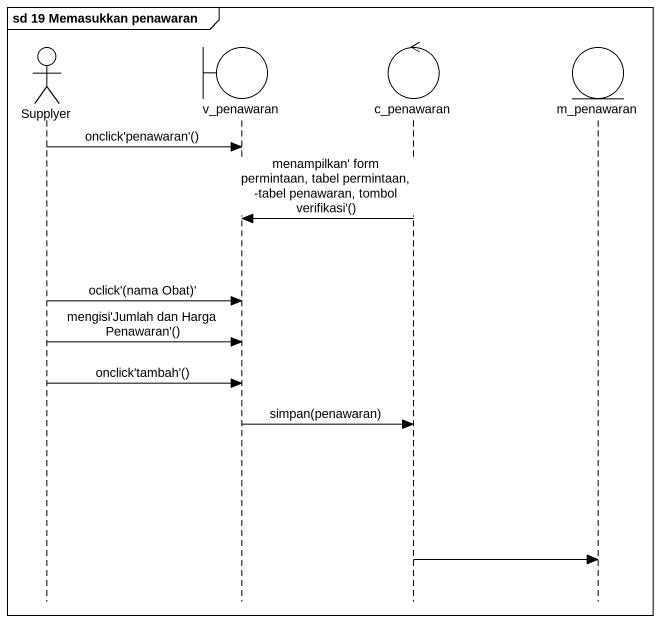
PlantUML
@startuml
mainframe sd 19 Memasukkan penawaran
hide footbox
actor Supplyer
boundary v_penawaran
control c_penawaran
entity m_penawaran

Supplyer -> v_penawaran : onclick'penawaran'()
c_penawaran -> v_penawaran : menampilkan' form permintaan, tabel permintaan, -tabel penawaran, tombol verifikasi'()
Supplyer -> v_penawaran : oclick'(nama Obat)'
Supplyer -> v_penawaran : mengisi'Jumlah dan Harga Penawaran'()
Supplyer -> v_penawaran : onclick'tambah'()
v_penawaran -> c_penawaran : simpan(penawaran)
c_penawaran -> m_penawaran
@enduml
